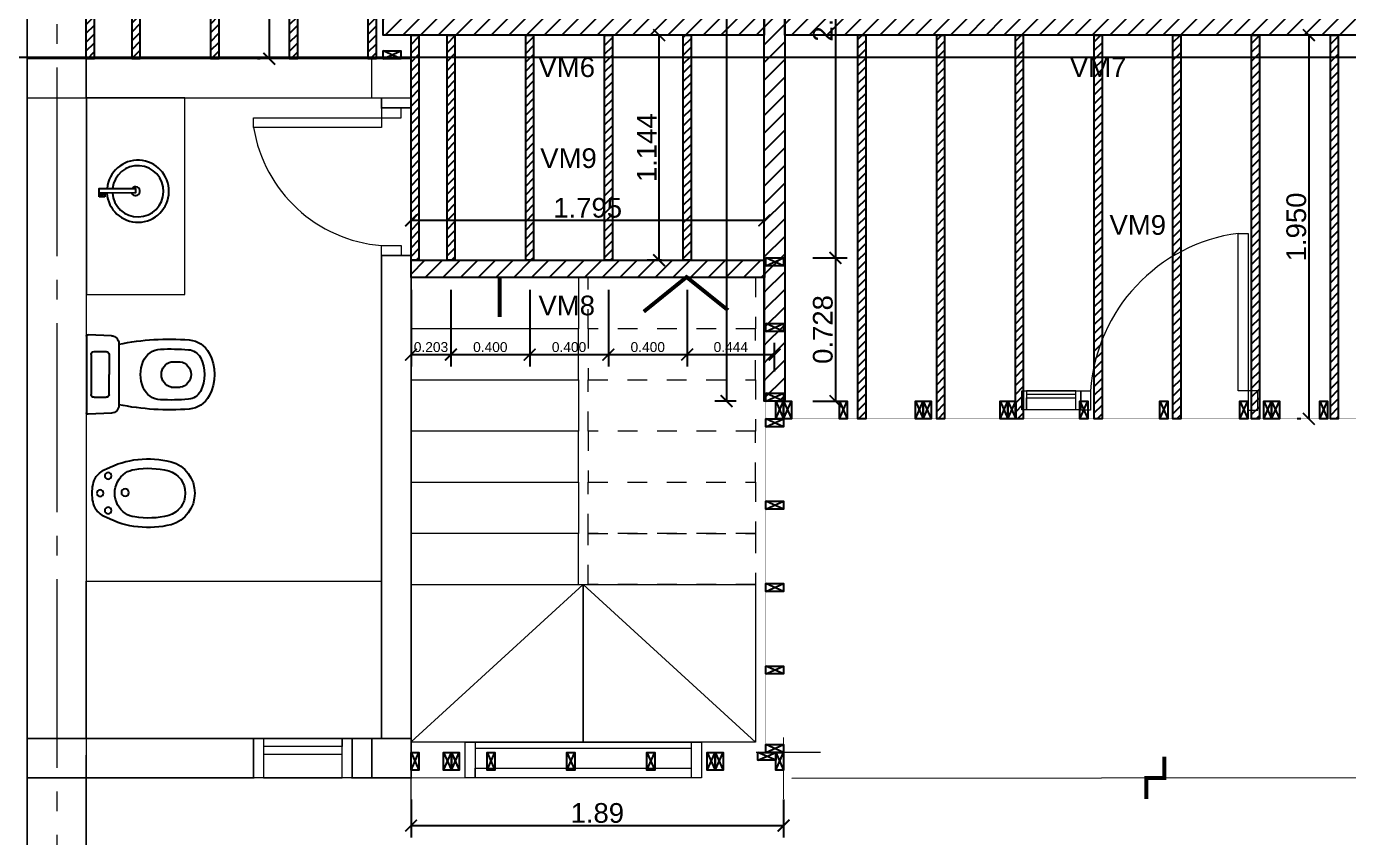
# Model space of a CAD drawing. Header units: millimetres. Extents: x 2924 to 3297, y 1496 to 1704.
# Drawn here: x 3219.17 to 3225.89, y 1558.34 to 1562.46 of the extents above; entities that cross this region are included whole.
import ezdxf

# ---------------------------------------------------------------- set-up
doc = ezdxf.new("R2010")
doc.units = ezdxf.units.MM
doc.header["$PDMODE"] = 35
for name, pattern in [('ACAD_ISO04W100', [30, 24, -3, 0, -3]), ('CONTINUA', [200, 100, 100]), ('DASHED', [0.75, 0.5, -0.25])]:
    doc.linetypes.add(name, pattern=pattern)
doc.layers.get('Defpoints').update_dxf_attribs({"color": 230})
for name, color, linetype in [('EJES', 8, 'Continuous'), ('P0- COLUMNAS HºAº', 7, 'Continuous'), ('P0-CARPINTERIAS', 7, 'Continuous'), ('P0-COTAS', 7, 'Continuous'), ('P0-MAMPOSTERIA LADRILLO', 7, 'Continuous'), ('P0-MUROS', 7, 'Continuous'), ('P0-PANEL', 7, 'Continuous'), ('P0-SANITARIOS', 7, 'Continuous'), ('P0-SOLADOS', 7, 'Continuous'), ('P1-MAMPOSTERIA LADRILLO', 7, 'Continuous'), ('PT-MUROS', 7, 'Continuous')]:
    doc.layers.add(name, color=color, linetype=linetype)
doc.styles.add('Arial10', font='arial.ttf', dxfattribs={"height": 0.1})
doc.styles.get("Standard").update_dxf_attribs({"font": 'arial.ttf'})
doc.dimstyles.new('COTA-1-50', dxfattribs={"dimtxt": 0.1, "dimasz": 0.06, "dimexe": 0.06, "dimexo": 0.15, "dimgap": 0.0125, "dimtad": 1, "dimzin": 0, "dimdsep": 46, "dimtxsty": 'Arial10', "dimblk1": 'ARCHTICK', "dimblk2": 'ARCHTICK', "dimsah": 1, "dimcen": 0.09, "dimclrd": 7, "dimclre": 7, "dimclrt": 7, "dimazin": 0, "dimtfac": 1, "dimtofl": 0, "dimtmove": 2, "dimatfit": 3, "dimldrblk": 'ARCHTICK', "dimfxl": 0, "dimtolj": 1, "dimtzin": 0, "dimarcsym": 0})
pattern_1 = [(45, (135.90434, -59.88329), (-0.0449012806, 0.0449012806), [])]

# ---------------------------------------------------------------- blocks, each defined once
blk = doc.blocks.new('A$C699B31DF')
at = {"color": 0}
for p, q in [((0.5232, 0.3989), (0.6416, 0.4042)), ((0.485, 0.3589), (0.485, 0.0453)), ((0.65, 0.3962), (0.65, 0.008)), ((0.5348, 0.303), (0.5348, 0.2021)), ((0.6115, 0.3181), (0.5499, 0.3181)), ((0.6266, 0.303), (0.6266, 0.1012)), ((0.2196, 0.267), (0.1744, 0.267)), ((0.5348, 0.1012), (0.5348, 0.2021)), ((0.2196, 0.1373), (0.1744, 0.1373)), ((0.6115, 0.0861), (0.5499, 0.0861)), ((0.5232, 0.0054), (0.6416, 0))]:
    blk.add_line(p, q, dxfattribs=at)
for centre, radius, start, end in [((0.642, 0.3962), 0.008, 0, 92.60256), ((0.1375, 0.2532), 0.125, 94.49281, 152.41425), ((0.2276, -0.8924), 1.2742, 78.34369, 94.49281), ((0.525, 0.3589), 0.04, 92.60256, 180), ((0.2354, 0.2021), 0.2354, 152.41425, 207.58575), ((0.2354, 0.2021), 0.1854, 152.41425, 207.58575), ((0.1375, 0.2532), 0.075, 94.49281, 152.41425), ((0.2276, -0.8924), 1.2242, 87.85751, 94.49281), ((0.2686, 0.2299), 0.1012, 22.76794, 87.29275), ((0.2016, 0.2021), 0.1736, 337.33865, 22.66135), ((0.5499, 0.303), 0.0151, 90, 180), ((0.6115, 0.303), 0.0151, 0, 90), ((0.1837, 0.2021), 0.0655, 98.13705, 261.86295), ((0.2023, 0.2021), 0.0671, 284.92538, 75.07462), ((0.2686, 0.1744), 0.1012, 272.70725, 337.23206), ((0.1375, 0.151), 0.125, 207.58575, 265.50719), ((0.1375, 0.151), 0.075, 207.58575, 265.50719), ((0.2276, 1.2966), 1.2242, 265.50719, 272.14249), ((0.5499, 0.1012), 0.0151, 180, 270), ((0.6115, 0.1012), 0.0151, 270, 0), ((0.2276, 1.2966), 1.2742, 265.50719, 281.65631), ((0.525, 0.0453), 0.04, 180, 267.39744), ((0.642, 0.008), 0.008, 267.39744, 0)]:
    blk.add_arc(centre, radius, start, end, dxfattribs=at)
blk = doc.blocks.new('A$C9e56f727')
at = {"color": 0}
for p, q in [((0.3012, 0.0687), (0.3123, 0.0847)), ((0.3241, 0.0529), (0.3012, 0.0687)), ((0.3123, 0.0847), (0.3352, 0.0689)), ((0.3352, 0.0689), (0.3241, 0.0529))]:
    blk.add_line(p, q, dxfattribs=at)
for points in [[(0.3241, 0.0529), (0.3109, 0.0338), (0.16, 0.1382), (0.1732, 0.1573)], [(0.3304, 0.0624), (0.328, 0.0589), (0.3138, 0.0687), (0.3162, 0.0722)]]:
    blk.add_lwpolyline(points, close=True, dxfattribs=at)
for centre, radius, start, end in [((0.1576, 0.1576), 0.1576, 328.42551, 319.97448), ((0.1577, 0.1577), 0.1301, 329.05756, 318.8141), ((0.1674, 0.1506), 0.0224, 348.28199, 285.18049)]:
    blk.add_arc(centre, radius, start, end, dxfattribs=at)
blk = doc.blocks.new('A$Cc807aeb1')
at = {"color": 0}
for centre, radius in [((0.1744, 0.48), 0.017), ((0.0864, 0.44), 0.017), ((0.2624, 0.44), 0.017), ((0.1712, 0.3537), 0.0189)]:
    blk.add_circle(centre, radius, dxfattribs=at)
for centre, radius, start, end in [((0.1685, 0.4001), 0.1272, 128.11928, 157.70228), ((0.1646, 0.3719), 0.1485, 86.20956, 120.18405), ((0.1842, 0.3719), 0.1485, 59.81595, 93.79044), ((0.1803, 0.4001), 0.1272, 22.29772, 51.88072), ((0.4712, 0.2356), 0.4712, 153.15772, 194.20091), ((0.1744, 0.2793), 0.1267, 90, 144.91203), ((0.1744, 0.2793), 0.1267, 35.08797, 90), ((-0.1224, 0.2356), 0.4712, 345.79909, 26.84228), ((0.1997, 0.2791), 0.1483, 150.45519, 170.0091), ((0.1491, 0.2791), 0.1483, 9.9909, 29.54481), ((0.4712, 0.2356), 0.4232, 170.59349, 194.20091), ((-0.1224, 0.2356), 0.4232, 345.79909, 9.40651), ((0.173, 0.1648), 0.1648, 195.76723, 270.49297), ((0.173, 0.1648), 0.1168, 196.43022, 270.49297), ((0.1758, 0.1648), 0.1648, 269.50703, 344.23277), ((0.1758, 0.1648), 0.1168, 269.50703, 343.56978)]:
    blk.add_arc(centre, radius, start, end, dxfattribs=at)
blk = doc.blocks.new('_ARCHTICK')
at = {"color": 0, "linetype": 'ByBlock', "const_width": 0.15}
blk.add_lwpolyline([(-0.5, -0.5), (0.5, 0.5)], dxfattribs=at)
blk = doc.blocks.new('*D279')
at = {"layer": 'Defpoints', "color": 0, "transparency": 16777216}
for p in [(3221.1265, 1558.6778), (3223.0188, 1558.6778), (3223.0188, 1558.3959)]:
    blk.add_point(p, dxfattribs=at)
at = {"layer": 'P0-COTAS', "color": 7, "lineweight": -2, "transparency": 16777216}
for p, q in [((3221.1265, 1558.5278), (3221.1265, 1558.3359)), ((3223.0188, 1558.5278), (3223.0188, 1558.3359)), ((3221.1265, 1558.3959), (3223.0188, 1558.3959))]:
    blk.add_line(p, q, dxfattribs=at)
at = {"layer": 'P0-COTAS', "color": 7, "lineweight": -2, "transparency": 16777216, "xscale": 0.06, "yscale": 0.06, "zscale": 0.06, "rotation": 180}
blk.add_blockref('_ARCHTICK', (3221.1265, 1558.3959), dxfattribs=at)
at = {"layer": 'P0-COTAS', "color": 7, "lineweight": -2, "transparency": 16777216, "xscale": 0.06, "yscale": 0.06, "zscale": 0.06}
blk.add_blockref('_ARCHTICK', (3223.0188, 1558.3959), dxfattribs=at)
at = {"layer": 'P0-COTAS', "color": 7, "lineweight": 0, "transparency": 16777216, "insert": (3222.0726, 1558.4595), "char_height": 0.1, "attachment_point": 5, "style": 'Arial10'}
blk.add_mtext('\\A1;1.89', dxfattribs=at)
blk = doc.blocks.new('A$C7a4a4ba2')
at = {"color": 0, "const_width": 0.0003}
blk.add_lwpolyline([(-0.004, 0.09), (2.436, 0.09), (2.436, 0), (-0.004, 0)], close=True, dxfattribs=at)
at = {"color": 0}
for points in [[(-0.004, 0.09), (0.036, 0.09), (0.036, 0), (-0.004, 0), (-0.004, 0.09), (0.036, 0), (-0.004, 0), (0.036, 0.09)], [(0.386, 0.09), (0.426, 0.09), (0.426, 0), (0.386, 0), (0.386, 0.09), (0.426, 0), (0.386, 0), (0.426, 0.09)], [(0.426, 0.09), (0.466, 0.09), (0.466, 0), (0.426, 0), (0.426, 0.09), (0.466, 0), (0.426, 0), (0.466, 0.09)], [(1.7253, 0.09), (1.7653, 0.09), (1.7653, 0), (1.7253, 0), (1.7253, 0.09), (1.7653, 0), (1.7253, 0), (1.7653, 0.09)], [(1.7653, 0.09), (1.8053, 0.09), (1.8053, 0), (1.7653, 0), (1.7653, 0.09), (1.8053, 0), (1.7653, 0), (1.8053, 0.09)], [(2.01, 0.09), (2.05, 0.09), (2.05, 0), (2.01, 0), (2.01, 0.09), (2.05, 0), (2.01, 0), (2.05, 0.09)], [(2.306, 0.05), (2.306, 0.09), (2.396, 0.09), (2.396, 0.05), (2.306, 0.05), (2.396, 0.09), (2.396, 0.05), (2.306, 0.09)], [(2.396, 0.09), (2.436, 0.09), (2.436, 0), (2.396, 0), (2.396, 0.09), (2.436, 0), (2.396, 0), (2.436, 0.09)]]:
    blk.add_lwpolyline(points, dxfattribs=at)
at = {"color": 8}
for points in [[(0.792, 0.09), (0.832, 0.09), (0.832, 0), (0.792, 0), (0.792, 0.09), (0.832, 0), (0.792, 0), (0.832, 0.09)], [(1.198, 0.09), (1.238, 0.09), (1.238, 0), (1.198, 0), (1.198, 0.09), (1.238, 0), (1.198, 0), (1.238, 0.09)], [(1.604, 0.09), (1.644, 0.09), (1.644, 0), (1.604, 0), (1.604, 0.09), (1.644, 0), (1.604, 0), (1.644, 0.09)]]:
    blk.add_lwpolyline(points, dxfattribs=at)
blk = doc.blocks.new('A$C5d8a38c0')
at = {"color": 0, "const_width": 0.0003}
blk.add_lwpolyline([(0, 0.0904), (0.71, 0.0904), (0.71, 0.0004), (0, 0.0004)], close=True, dxfattribs=at)
at = {"color": 0}
for points in [[(0, 0.0904), (0.04, 0.0904), (0.04, 0.0004), (0, 0.0004), (0, 0.0904), (0.04, 0.0004), (0, 0.0004), (0.04, 0.0904)], [(0.284, 0.0904), (0.324, 0.0904), (0.324, 0.0004), (0.284, 0.0004), (0.284, 0.0904), (0.324, 0.0004), (0.284, 0.0004), (0.324, 0.0904)], [(0.67, 0.0904), (0.71, 0.0904), (0.71, 0.0004), (0.67, 0.0004), (0.67, 0.0904), (0.71, 0.0004), (0.67, 0.0004), (0.71, 0.0904)]]:
    blk.add_lwpolyline(points, dxfattribs=at)
blk = doc.blocks.new('A$C00c50a6b')
at = {"color": 0, "const_width": 0.0003}
blk.add_lwpolyline([(0.09, 0), (0, 0), (0, 2.5125), (0.09, 2.5125)], close=True, dxfattribs=at)
at = {"color": 0}
for points in [[(0, 2.4725), (0, 2.5125), (0.09, 2.5125), (0.09, 2.4725), (0, 2.4725), (0.09, 2.5125), (0.09, 2.4725), (0, 2.5125)], [(0, 2.13875), (0, 2.17875), (0.09, 2.17875), (0.09, 2.13875), (0, 2.13875), (0.09, 2.17875), (0.09, 2.13875), (0, 2.17875)], [(0, 1.785), (0, 1.825), (0.09, 1.825), (0.09, 1.785), (0, 1.785), (0.09, 1.825), (0.09, 1.785), (0, 1.825)], [(0.05, 1.785), (0.09, 1.785), (0.09, 1.695), (0.05, 1.695), (0.05, 1.785), (0.09, 1.695), (0.05, 1.695), (0.09, 1.785)], [(0, 1.655), (0, 1.695), (0.09, 1.695), (0.09, 1.655), (0, 1.655), (0.09, 1.695), (0.09, 1.655), (0, 1.695)], [(0, 1.23625), (0, 1.27625), (0.09, 1.27625), (0.09, 1.23625), (0, 1.23625), (0.09, 1.27625), (0.09, 1.23625), (0, 1.27625)], [(0, 0.8175), (0, 0.8575), (0.09, 0.8575), (0.09, 0.8175), (0, 0.8175), (0.09, 0.8575), (0.09, 0.8175), (0, 0.8575)], [(0, 0.39875), (0, 0.43875), (0.09, 0.43875), (0.09, 0.39875), (0, 0.39875), (0.09, 0.43875), (0.09, 0.39875), (0, 0.43875)], [(0, 0), (0, 0.04), (0.09, 0.04), (0.09, 0), (0, 0), (0.09, 0.04), (0.09, 0), (0, 0.04)]]:
    blk.add_lwpolyline(points, dxfattribs=at)
blk = doc.blocks.new('A$C87677e07')
at = {"color": 0, "const_width": 0.0005}
blk.add_lwpolyline([(0, 0.09), (1.8925, 0.09), (1.8925, 0), (0, 0)], close=True, dxfattribs=at)
at = {"color": 0}
for points in [[(0, 0.09), (0.04, 0.09), (0.04, 0), (0, 0), (0, 0.09), (0.04, 0), (0, 0), (0.04, 0.09)], [(0.165, 0.09), (0.205, 0.09), (0.205, 0), (0.165, 0), (0.165, 0.09), (0.205, 0), (0.165, 0), (0.205, 0.09)], [(0.205, 0.09), (0.245, 0.09), (0.245, 0), (0.205, 0), (0.205, 0.09), (0.245, 0), (0.205, 0), (0.245, 0.09)], [(1.505, 0.09), (1.545, 0.09), (1.545, 0), (1.505, 0), (1.505, 0.09), (1.545, 0), (1.505, 0), (1.545, 0.09)], [(1.545, 0.09), (1.585, 0.09), (1.585, 0), (1.545, 0), (1.545, 0.09), (1.585, 0), (1.545, 0), (1.585, 0.09)], [(1.7625, 0.05), (1.7625, 0.09), (1.8525, 0.09), (1.8525, 0.05), (1.7625, 0.05), (1.8525, 0.09), (1.8525, 0.05), (1.7625, 0.09)], [(1.8525, 0.09), (1.8925, 0.09), (1.8925, 0), (1.8525, 0), (1.8525, 0.09), (1.8925, 0), (1.8525, 0), (1.8925, 0.09)]]:
    blk.add_lwpolyline(points, dxfattribs=at)
at = {"color": 8}
for points in [[(0.386, 0.09), (0.426, 0.09), (0.426, 0), (0.386, 0), (0.386, 0.09), (0.426, 0), (0.386, 0), (0.426, 0.09)], [(0.792, 0.09), (0.832, 0.09), (0.832, 0), (0.792, 0), (0.792, 0.09), (0.832, 0), (0.792, 0), (0.832, 0.09)], [(1.198, 0.09), (1.238, 0.09), (1.238, 0), (1.198, 0), (1.198, 0.09), (1.238, 0), (1.198, 0), (1.238, 0.09)]]:
    blk.add_lwpolyline(points, dxfattribs=at)
blk = doc.blocks.new('A$C97909408')
at = {"color": 0, "const_width": 0.0003}
blk.add_lwpolyline([(0.09, 2.2805), (0, 2.2805), (0, -0.002), (0.09, -0.002)], close=True, dxfattribs=at)
at = {"color": 0}
for points in [[(0, 2.2405), (0, 2.2805), (0.09, 2.2805), (0.09, 2.2405), (0, 2.2405), (0.09, 2.2805), (0.09, 2.2405), (0, 2.2805)], [(0, 2.2405), (0.04, 2.2405), (0.04, 2.1505), (0, 2.1505), (0, 2.2405), (0.04, 2.1505), (0, 2.1505), (0.04, 2.2405)], [(0, 1.8539), (0, 1.8939), (0.09, 1.8939), (0.09, 1.8539), (0, 1.8539), (0.09, 1.8939), (0.09, 1.8539), (0, 1.8939)], [(0, 1.4473), (0, 1.4873), (0.09, 1.4873), (0.09, 1.4473), (0, 1.4473), (0.09, 1.4873), (0.09, 1.4473), (0, 1.4873)], [(0, 1.0407), (0, 1.0807), (0.09, 1.0807), (0.09, 1.0407), (0, 1.0407), (0.09, 1.0807), (0.09, 1.0407), (0, 1.0807)], [(0, 0.6341), (0, 0.6741), (0.09, 0.6741), (0.09, 0.6341), (0, 0.6341), (0.09, 0.6741), (0.09, 0.6341), (0, 0.6741)], [(0, 0.2275), (0, 0.2675), (0.09, 0.2675), (0.09, 0.2275), (0, 0.2275), (0.09, 0.2675), (0.09, 0.2275), (0, 0.2675)], [(0, -0.002), (0, 0.038), (0.09, 0.038), (0.09, -0.002), (0, -0.002), (0.09, 0.038), (0.09, -0.002), (0, 0.038)]]:
    blk.add_lwpolyline(points, dxfattribs=at)
blk = doc.blocks.new('*D289')
at = {"layer": 'Defpoints', "color": 0, "transparency": 16777216}
for p in [(3225.797, 1562.4126), (3225.6876, 1560.4628), (3225.797, 1560.4628)]:
    blk.add_point(p, dxfattribs=at)
at = {"layer": 'PT-MUROS', "color": 7, "lineweight": -2, "transparency": 16777216}
for p, q in [((3225.647, 1562.4126), (3225.6276, 1562.4126)), ((3225.6876, 1562.4126), (3225.6876, 1560.4628)), ((3225.647, 1560.4628), (3225.6276, 1560.4628))]:
    blk.add_line(p, q, dxfattribs=at)
at = {"layer": 'PT-MUROS', "color": 7, "lineweight": -2, "transparency": 16777216, "xscale": 0.06, "yscale": 0.06, "zscale": 0.06}
for p, rotation in [((3225.6876, 1562.4126), 90), ((3225.6876, 1560.4628), 270)]:
    blk.add_blockref('_ARCHTICK', p, dxfattribs=dict(at, rotation=rotation))
at = {"layer": 'PT-MUROS', "color": 7, "transparency": 16777216, "insert": (3225.6241, 1561.4377), "char_height": 0.1, "attachment_point": 5, "rotation": 90, "style": 'Arial10'}
blk.add_mtext('\\A1;1.950', dxfattribs=at)
blk = doc.blocks.new('*D281')
at = {"layer": 'Defpoints', "color": 0, "transparency": 16777216}
for p in [(3221.1263, 1561.4708), (3221.1263, 1561.2683), (3222.9208, 1561.2683)]:
    blk.add_point(p, dxfattribs=at)
at = {"layer": 'PT-MUROS', "color": 7, "lineweight": -2, "transparency": 16777216}
for p, q in [((3221.1263, 1561.4183), (3221.1263, 1561.5308)), ((3222.9208, 1561.4183), (3222.9208, 1561.5308)), ((3222.9208, 1561.4708), (3221.1263, 1561.4708))]:
    blk.add_line(p, q, dxfattribs=at)
at = {"layer": 'PT-MUROS', "color": 7, "lineweight": -2, "transparency": 16777216, "xscale": 0.06, "yscale": 0.06, "zscale": 0.06, "rotation": 180}
blk.add_blockref('_ARCHTICK', (3221.1263, 1561.4708), dxfattribs=at)
at = {"layer": 'PT-MUROS', "color": 7, "lineweight": -2, "transparency": 16777216, "xscale": 0.06, "yscale": 0.06, "zscale": 0.06}
blk.add_blockref('_ARCHTICK', (3222.9208, 1561.4708), dxfattribs=at)
at = {"layer": 'PT-MUROS', "color": 7, "transparency": 16777216, "insert": (3222.0236, 1561.5344), "char_height": 0.1, "attachment_point": 5, "style": 'Arial10'}
blk.add_mtext('\\A1;1.795', dxfattribs=at)
blk = doc.blocks.new('*D282')
at = {"layer": 'Defpoints', "color": 0, "transparency": 16777216}
for p in [(3222.3867, 1562.4126), (3222.549, 1562.4126), (3222.549, 1561.2683)]:
    blk.add_point(p, dxfattribs=at)
at = {"layer": 'PT-MUROS', "color": 7, "lineweight": -2, "transparency": 16777216}
for p, q in [((3222.399, 1562.4126), (3222.3267, 1562.4126)), ((3222.3867, 1561.2683), (3222.3867, 1562.4126)), ((3222.399, 1561.2683), (3222.3267, 1561.2683))]:
    blk.add_line(p, q, dxfattribs=at)
at = {"layer": 'PT-MUROS', "color": 7, "lineweight": -2, "transparency": 16777216, "xscale": 0.06, "yscale": 0.06, "zscale": 0.06}
for p, rotation in [((3222.3867, 1562.4126), 90), ((3222.3867, 1561.2683), 270)]:
    blk.add_blockref('_ARCHTICK', p, dxfattribs=dict(at, rotation=rotation))
at = {"layer": 'PT-MUROS', "color": 7, "transparency": 16777216, "insert": (3222.324, 1561.8405), "char_height": 0.1, "attachment_point": 5, "rotation": 90, "style": 'Arial10'}
blk.add_mtext('\\A1;1.144', dxfattribs=at)
blk = doc.blocks.new('*D283')
at = {"layer": 'Defpoints', "color": 0, "transparency": 16777216}
for p in [(3220.5088, 1564.4863), (3220.4058, 1562.2928), (3220.5089, 1562.2928)]:
    blk.add_point(p, dxfattribs=at)
at = {"layer": 'PT-MUROS', "color": 7, "lineweight": -2, "transparency": 16777216}
for p, q in [((3220.3588, 1564.4863), (3220.3458, 1564.4863)), ((3220.4058, 1564.4863), (3220.4058, 1562.2928)), ((3220.3589, 1562.2928), (3220.3458, 1562.2928))]:
    blk.add_line(p, q, dxfattribs=at)
at = {"layer": 'PT-MUROS', "color": 7, "lineweight": -2, "transparency": 16777216, "xscale": 0.06, "yscale": 0.06, "zscale": 0.06}
for p, rotation in [((3220.4058, 1564.4863), 90), ((3220.4058, 1562.2928), 270)]:
    blk.add_blockref('_ARCHTICK', p, dxfattribs=dict(at, rotation=rotation))
at = {"layer": 'PT-MUROS', "color": 7, "transparency": 16777216, "insert": (3220.3422, 1563.3896), "char_height": 0.1, "attachment_point": 5, "rotation": 90, "style": 'Arial10'}
blk.add_mtext('\\A1;2.193', dxfattribs=at)
blk = doc.blocks.new('*D311')
at = {"layer": 'Defpoints', "color": 0, "transparency": 16777216}
for p in [(3222.9288, 1568.4378), (3222.7296, 1560.5528), (3222.9288, 1560.5528)]:
    blk.add_point(p, dxfattribs=at)
at = {"layer": 'PT-MUROS', "color": 7, "lineweight": -2, "transparency": 16777216}
for p, q in [((3222.7788, 1568.4378), (3222.6696, 1568.4378)), ((3222.7296, 1568.4378), (3222.7296, 1560.5528)), ((3222.7788, 1560.5528), (3222.6696, 1560.5528))]:
    blk.add_line(p, q, dxfattribs=at)
at = {"layer": 'PT-MUROS', "color": 7, "lineweight": -2, "transparency": 16777216, "xscale": 0.06, "yscale": 0.06, "zscale": 0.06}
for p, rotation in [((3222.7296, 1568.4378), 90), ((3222.7296, 1560.5528), 270)]:
    blk.add_blockref('_ARCHTICK', p, dxfattribs=dict(at, rotation=rotation))
at = {"layer": 'PT-MUROS', "color": 7, "transparency": 16777216, "insert": (3222.666, 1564.4953), "char_height": 0.1, "attachment_point": 5, "rotation": 90, "style": 'Arial10'}
blk.add_mtext('\\A1;7.885', dxfattribs=at)
blk = doc.blocks.new('*D285')
at = {"layer": 'Defpoints', "color": 0, "transparency": 16777216}
for p in [(3223.0168, 1563.8283), (3223.0168, 1561.2803), (3223.2824, 1561.2803)]:
    blk.add_point(p, dxfattribs=at)
at = {"layer": 'PT-MUROS', "color": 7, "lineweight": -2, "transparency": 16777216}
for p, q in [((3223.1668, 1563.8283), (3223.3424, 1563.8283)), ((3223.2824, 1563.8283), (3223.2824, 1561.2803)), ((3223.1668, 1561.2803), (3223.3424, 1561.2803))]:
    blk.add_line(p, q, dxfattribs=at)
at = {"layer": 'PT-MUROS', "color": 7, "lineweight": -2, "transparency": 16777216, "xscale": 0.06, "yscale": 0.06, "zscale": 0.06}
for p, rotation in [((3223.2824, 1563.8283), 90), ((3223.2824, 1561.2803), 270)]:
    blk.add_blockref('_ARCHTICK', p, dxfattribs=dict(at, rotation=rotation))
at = {"layer": 'PT-MUROS', "color": 7, "transparency": 16777216, "insert": (3223.2188, 1562.5543), "char_height": 0.1, "attachment_point": 5, "rotation": 90, "style": 'Arial10'}
blk.add_mtext('\\A1;2.548', dxfattribs=at)
blk = doc.blocks.new('*D287')
at = {"layer": 'Defpoints', "color": 0, "transparency": 16777216}
for p in [(3223.0168, 1561.2803), (3223.0168, 1560.5528), (3223.2824, 1560.5528)]:
    blk.add_point(p, dxfattribs=at)
at = {"layer": 'PT-MUROS', "color": 7, "lineweight": -2, "transparency": 16777216}
for p, q in [((3223.1668, 1561.2803), (3223.3424, 1561.2803)), ((3223.2824, 1561.2803), (3223.2824, 1560.5528)), ((3223.1668, 1560.5528), (3223.3424, 1560.5528))]:
    blk.add_line(p, q, dxfattribs=at)
at = {"layer": 'PT-MUROS', "color": 7, "lineweight": -2, "transparency": 16777216, "xscale": 0.06, "yscale": 0.06, "zscale": 0.06}
for p, rotation in [((3223.2824, 1561.2803), 90), ((3223.2824, 1560.5528), 270)]:
    blk.add_blockref('_ARCHTICK', p, dxfattribs=dict(at, rotation=rotation))
at = {"layer": 'PT-MUROS', "color": 7, "transparency": 16777216, "insert": (3223.2188, 1560.9166), "char_height": 0.1, "attachment_point": 5, "rotation": 90, "style": 'Arial10'}
blk.add_mtext('\\A1;0.728', dxfattribs=at)
blk = doc.blocks.new('*D276')
at = {"layer": 'Defpoints', "color": 0, "transparency": 16777216}
for p in [(3221.1263, 1561.2683), (3221.329, 1561.2683), (3221.329, 1560.7891)]:
    blk.add_point(p, dxfattribs=at)
at = {"layer": 'PT-MUROS', "color": 7, "lineweight": -2, "transparency": 16777216}
for p, q in [((3221.1263, 1561.1183), (3221.1263, 1560.7291)), ((3221.329, 1561.1183), (3221.329, 1560.7291)), ((3221.1263, 1560.7891), (3221.329, 1560.7891))]:
    blk.add_line(p, q, dxfattribs=at)
at = {"layer": 'PT-MUROS', "color": 7, "lineweight": -2, "transparency": 16777216, "xscale": 0.06, "yscale": 0.06, "zscale": 0.06, "rotation": 180}
blk.add_blockref('_ARCHTICK', (3221.1263, 1560.7891), dxfattribs=at)
at = {"layer": 'PT-MUROS', "color": 7, "lineweight": -2, "transparency": 16777216, "xscale": 0.06, "yscale": 0.06, "zscale": 0.06}
blk.add_blockref('_ARCHTICK', (3221.329, 1560.7891), dxfattribs=at)
at = {"layer": 'PT-MUROS', "color": 7, "transparency": 16777216, "insert": (3221.2276, 1560.8271), "char_height": 0.05, "attachment_point": 5}
blk.add_mtext('\\A1;0.203', dxfattribs=at)
blk = doc.blocks.new('*D277')
at = {"layer": 'Defpoints', "color": 0, "transparency": 16777216}
for p in [(3221.329, 1561.2683), (3221.729, 1561.2683), (3221.729, 1560.7891)]:
    blk.add_point(p, dxfattribs=at)
at = {"layer": 'PT-MUROS', "color": 7, "lineweight": -2, "transparency": 16777216}
for p, q in [((3221.329, 1561.1183), (3221.329, 1560.7291)), ((3221.729, 1561.1183), (3221.729, 1560.7291)), ((3221.329, 1560.7891), (3221.729, 1560.7891))]:
    blk.add_line(p, q, dxfattribs=at)
at = {"layer": 'PT-MUROS', "color": 7, "lineweight": -2, "transparency": 16777216, "xscale": 0.06, "yscale": 0.06, "zscale": 0.06, "rotation": 180}
blk.add_blockref('_ARCHTICK', (3221.329, 1560.7891), dxfattribs=at)
at = {"layer": 'PT-MUROS', "color": 7, "lineweight": -2, "transparency": 16777216, "xscale": 0.06, "yscale": 0.06, "zscale": 0.06}
blk.add_blockref('_ARCHTICK', (3221.729, 1560.7891), dxfattribs=at)
at = {"layer": 'PT-MUROS', "color": 7, "transparency": 16777216, "insert": (3221.529, 1560.8271), "char_height": 0.05, "attachment_point": 5}
blk.add_mtext('\\A1;0.400', dxfattribs=at)
blk = doc.blocks.new('*D278')
at = {"layer": 'Defpoints', "color": 0, "transparency": 16777216}
for p in [(3221.729, 1561.2683), (3222.129, 1561.2683), (3222.129, 1560.7891)]:
    blk.add_point(p, dxfattribs=at)
at = {"layer": 'PT-MUROS', "color": 7, "lineweight": -2, "transparency": 16777216}
for p, q in [((3221.729, 1561.1183), (3221.729, 1560.7291)), ((3222.129, 1561.1183), (3222.129, 1560.7291)), ((3221.729, 1560.7891), (3222.129, 1560.7891))]:
    blk.add_line(p, q, dxfattribs=at)
at = {"layer": 'PT-MUROS', "color": 7, "lineweight": -2, "transparency": 16777216, "xscale": 0.06, "yscale": 0.06, "zscale": 0.06, "rotation": 180}
blk.add_blockref('_ARCHTICK', (3221.729, 1560.7891), dxfattribs=at)
at = {"layer": 'PT-MUROS', "color": 7, "lineweight": -2, "transparency": 16777216, "xscale": 0.06, "yscale": 0.06, "zscale": 0.06}
blk.add_blockref('_ARCHTICK', (3222.129, 1560.7891), dxfattribs=at)
at = {"layer": 'PT-MUROS', "color": 7, "transparency": 16777216, "insert": (3221.929, 1560.8271), "char_height": 0.05, "attachment_point": 5}
blk.add_mtext('\\A1;0.400', dxfattribs=at)
blk = doc.blocks.new('*D303')
at = {"layer": 'Defpoints', "color": 0, "transparency": 16777216}
for p in [(3222.129, 1561.2683), (3222.529, 1561.2683), (3222.529, 1560.7891)]:
    blk.add_point(p, dxfattribs=at)
at = {"layer": 'PT-MUROS', "color": 7, "lineweight": -2, "transparency": 16777216}
for p, q in [((3222.129, 1561.1183), (3222.129, 1560.7291)), ((3222.529, 1561.1183), (3222.529, 1560.7291)), ((3222.129, 1560.7891), (3222.529, 1560.7891))]:
    blk.add_line(p, q, dxfattribs=at)
at = {"layer": 'PT-MUROS', "color": 7, "lineweight": -2, "transparency": 16777216, "xscale": 0.06, "yscale": 0.06, "zscale": 0.06, "rotation": 180}
blk.add_blockref('_ARCHTICK', (3222.129, 1560.7891), dxfattribs=at)
at = {"layer": 'PT-MUROS', "color": 7, "lineweight": -2, "transparency": 16777216, "xscale": 0.06, "yscale": 0.06, "zscale": 0.06}
blk.add_blockref('_ARCHTICK', (3222.529, 1560.7891), dxfattribs=at)
at = {"layer": 'PT-MUROS', "color": 7, "transparency": 16777216, "insert": (3222.329, 1560.8271), "char_height": 0.05, "attachment_point": 5}
blk.add_mtext('\\A1;0.400', dxfattribs=at)
blk = doc.blocks.new('*D304')
at = {"layer": 'Defpoints', "color": 0, "transparency": 16777216}
for p in [(3222.529, 1561.2683), (3222.9728, 1560.7891), (3222.9728, 1560.5528)]:
    blk.add_point(p, dxfattribs=at)
at = {"layer": 'PT-MUROS', "color": 7, "lineweight": -2, "transparency": 16777216}
for p, q in [((3222.529, 1561.1183), (3222.529, 1560.7291)), ((3222.529, 1560.7891), (3222.9728, 1560.7891)), ((3222.9728, 1560.7028), (3222.9728, 1560.8491))]:
    blk.add_line(p, q, dxfattribs=at)
at = {"layer": 'PT-MUROS', "color": 7, "lineweight": -2, "transparency": 16777216, "xscale": 0.06, "yscale": 0.06, "zscale": 0.06, "rotation": 180}
blk.add_blockref('_ARCHTICK', (3222.529, 1560.7891), dxfattribs=at)
at = {"layer": 'PT-MUROS', "color": 7, "lineweight": -2, "transparency": 16777216, "xscale": 0.06, "yscale": 0.06, "zscale": 0.06}
blk.add_blockref('_ARCHTICK', (3222.9728, 1560.7891), dxfattribs=at)
at = {"layer": 'PT-MUROS', "color": 7, "transparency": 16777216, "insert": (3222.7509, 1560.8271), "char_height": 0.05, "attachment_point": 5}
blk.add_mtext('\\A1;0.444', dxfattribs=at)

msp = doc.modelspace()

# ---------------------------------------------------------------- hatches: boundary and pattern name
at = {"layer": 'PT-MUROS'}
h = msp.add_hatch(dxfattribs=at)
h.set_pattern_fill('ANSI31', color=4, scale=0.01)
h.set_pattern_definition([(45, (135.904342, -59.88329), (-0.0224506403, 0.0224506403), [])])
h.paths.add_polyline_path([(3225.7968, 1568.4378), (3225.8368, 1568.4378), (3225.8368, 1566.4881), (3225.7968, 1566.4881)])
h.paths.add_polyline_path([(3225.3968, 1568.4378), (3225.4368, 1568.4378), (3225.4368, 1566.4881), (3225.3968, 1566.4881)])
h.paths.add_polyline_path([(3224.9968, 1568.4378), (3225.0368, 1568.4378), (3225.0368, 1566.4881), (3224.9968, 1566.4881)])
h.paths.add_polyline_path([(3224.5968, 1568.4378), (3224.6368, 1568.4378), (3224.6368, 1566.4881), (3224.5968, 1566.4881)])
h.paths.add_polyline_path([(3224.1968, 1568.4378), (3224.2368, 1568.4378), (3224.2368, 1566.4881), (3224.1968, 1566.4881)])
h.paths.add_polyline_path([(3223.7968, 1568.4378), (3223.8368, 1568.4378), (3223.8368, 1566.4881), (3223.7968, 1566.4881)])
h.paths.add_polyline_path([(3223.3968, 1568.4378), (3223.4368, 1568.4378), (3223.4368, 1566.4881), (3223.3968, 1566.4881)])
h.paths.add_polyline_path([(3221.3088, 1568.4378), (3221.3488, 1568.4378), (3221.3488, 1566.4881), (3221.3088, 1566.4881)])
h.paths.add_polyline_path([(3221.7088, 1568.4378), (3221.7488, 1568.4378), (3221.7488, 1566.4881), (3221.7088, 1566.4881)])
h.paths.add_polyline_path([(3222.1088, 1568.4378), (3222.1488, 1568.4378), (3222.1488, 1566.4881), (3222.1088, 1566.4881)])
h.paths.add_polyline_path([(3222.5088, 1568.4378), (3222.5488, 1568.4378), (3222.5488, 1566.4881), (3222.5088, 1566.4881)])
h.paths.add_polyline_path([(3219.7088, 1568.4378), (3219.7488, 1568.4378), (3219.7488, 1566.4881), (3219.7088, 1566.4881)])
h.paths.add_polyline_path([(3220.1088, 1568.4378), (3220.1488, 1568.4378), (3220.1488, 1566.4881), (3220.1088, 1566.4881)])
h.paths.add_polyline_path([(3220.5088, 1568.4378), (3220.5488, 1568.4378), (3220.5488, 1566.4881), (3220.5088, 1566.4881)])
h.paths.add_polyline_path([(3220.9088, 1568.4378), (3220.9488, 1568.4378), (3220.9488, 1566.4881), (3220.9088, 1566.4881)])
h.paths.add_polyline_path([(3219.4765, 1568.4378), (3219.5165, 1568.4378), (3219.5165, 1566.4881), (3219.4765, 1566.4881)])
h.paths.add_polyline_path([(3220.1088, 1566.4001), (3220.1488, 1566.4001), (3220.1488, 1564.5743), (3220.1088, 1564.5743)])
h.paths.add_polyline_path([(3220.5088, 1566.4001), (3220.5488, 1566.4001), (3220.5488, 1564.5743), (3220.5088, 1564.5743)])
h.paths.add_polyline_path([(3220.9088, 1566.4001), (3220.9488, 1566.4001), (3220.9488, 1564.5743), (3220.9088, 1564.5743)])
h.paths.add_polyline_path([(3221.3088, 1566.4001), (3221.3488, 1566.4001), (3221.3488, 1564.5743), (3221.3088, 1564.5743)])
h.paths.add_polyline_path([(3221.7088, 1566.4001), (3221.7488, 1566.4001), (3221.7488, 1564.5743), (3221.7088, 1564.5743)])
h.paths.add_polyline_path([(3222.1088, 1566.4001), (3222.1488, 1566.4001), (3222.1488, 1564.5743), (3222.1088, 1564.5743)])
h.paths.add_polyline_path([(3222.5088, 1566.4001), (3222.5488, 1566.4001), (3222.5488, 1564.5743), (3222.5088, 1564.5743)])
h.paths.add_polyline_path([(3219.4765, 1566.4001), (3219.5165, 1566.4001), (3219.5165, 1564.5743), (3219.4765, 1564.5743)])
h.paths.add_polyline_path([(3219.7088, 1566.4001), (3219.7488, 1566.4001), (3219.7488, 1564.5743), (3219.7088, 1564.5743)])
h.paths.add_polyline_path([(3221.3088, 1564.4863), (3221.3488, 1564.4863), (3221.3489, 1562.5006), (3221.3089, 1562.5006)])
h.paths.add_polyline_path([(3221.7088, 1564.4863), (3221.7488, 1564.4863), (3221.7489, 1562.5006), (3221.7089, 1562.5006)])
h.paths.add_polyline_path([(3222.1088, 1564.4863), (3222.1488, 1564.4863), (3222.1489, 1562.5006), (3222.1089, 1562.5006)])
h.paths.add_polyline_path([(3222.5088, 1564.4863), (3222.5488, 1564.4863), (3222.5489, 1562.5006), (3222.5089, 1562.5006)])
h.paths.add_polyline_path([(3220.5088, 1564.4863), (3220.5488, 1564.4863), (3220.5489, 1562.2928), (3220.5089, 1562.2928)])
h.paths.add_polyline_path([(3220.9088, 1564.4863), (3220.9488, 1564.4863), (3220.9489, 1562.2928), (3220.9089, 1562.2928)])
h.paths.add_polyline_path([(3219.4765, 1564.4863), (3219.5165, 1564.4863), (3219.5165, 1562.2928), (3219.4765, 1562.2928)])
h.paths.add_polyline_path([(3219.7088, 1564.4863), (3219.7488, 1564.4863), (3219.7489, 1562.2928), (3219.7089, 1562.2928)])
h.paths.add_polyline_path([(3220.1088, 1564.4863), (3220.1488, 1564.4863), (3220.1489, 1562.2928), (3220.1089, 1562.2928)])
h.paths.add_polyline_path([(3222.509, 1562.4126), (3222.549, 1562.4126), (3222.549, 1561.2683), (3222.509, 1561.2683)])
h.paths.add_polyline_path([(3221.309, 1562.4126), (3221.349, 1562.4126), (3221.349, 1561.2683), (3221.309, 1561.2683)])
h.paths.add_polyline_path([(3221.709, 1562.4126), (3221.749, 1562.4126), (3221.749, 1561.2683), (3221.709, 1561.2683)])
h.paths.add_polyline_path([(3222.109, 1562.4126), (3222.149, 1562.4126), (3222.149, 1561.2683), (3222.109, 1561.2683)])
h.paths.add_polyline_path([(3221.1263, 1562.4126), (3221.1663, 1562.4126), (3221.1663, 1561.2683), (3221.1263, 1561.2683)])
h.paths.add_polyline_path([(3224.597, 1562.4126), (3224.637, 1562.4126), (3224.637, 1560.4628), (3224.597, 1560.4628)])
h.paths.add_polyline_path([(3224.197, 1562.4126), (3224.237, 1562.4126), (3224.237, 1560.4628), (3224.197, 1560.4628)])
h.paths.add_polyline_path([(3223.797, 1562.4126), (3223.837, 1562.4126), (3223.837, 1560.4628), (3223.797, 1560.4628)])
h.paths.add_polyline_path([(3223.397, 1562.4126), (3223.437, 1562.4126), (3223.437, 1560.4628), (3223.397, 1560.4628)])
h.paths.add_polyline_path([(3225.397, 1562.4126), (3225.437, 1562.4126), (3225.437, 1560.4628), (3225.397, 1560.4628)])
h.paths.add_polyline_path([(3224.997, 1562.4126), (3225.037, 1562.4126), (3225.037, 1560.4628), (3224.997, 1560.4628)])
h.paths.add_polyline_path([(3225.797, 1562.4126), (3225.837, 1562.4126), (3225.837, 1560.4628), (3225.797, 1560.4628)])
h.paths.add_polyline_path([(3225.7968, 1564.4863), (3225.8368, 1564.4863), (3225.8369, 1562.5006), (3225.7969, 1562.5006)])
h.paths.add_polyline_path([(3223.3968, 1564.4863), (3223.4368, 1564.4863), (3223.4369, 1562.5005), (3223.3969, 1562.5005)])
h.paths.add_polyline_path([(3223.7968, 1564.4863), (3223.8368, 1564.4863), (3223.8369, 1562.5006), (3223.7969, 1562.5006)])
h.paths.add_polyline_path([(3224.1968, 1564.4863), (3224.2368, 1564.4863), (3224.2369, 1562.5006), (3224.1969, 1562.5006)])
h.paths.add_polyline_path([(3224.5968, 1564.4863), (3224.6368, 1564.4863), (3224.6369, 1562.5006), (3224.5969, 1562.5006)])
h.paths.add_polyline_path([(3224.9968, 1564.4863), (3225.0368, 1564.4863), (3225.0369, 1562.5006), (3224.9969, 1562.5006)])
h.paths.add_polyline_path([(3225.3968, 1564.4863), (3225.4368, 1564.4863), (3225.4369, 1562.5006), (3225.3969, 1562.5006)])
h.paths.add_polyline_path([(3225.7968, 1566.4001), (3225.8368, 1566.4001), (3225.8368, 1564.5743), (3225.7968, 1564.5743)])
h.paths.add_polyline_path([(3223.3968, 1566.4001), (3223.4368, 1566.4001), (3223.4368, 1564.5743), (3223.3968, 1564.5743)])
h.paths.add_polyline_path([(3223.7968, 1566.4001), (3223.8368, 1566.4001), (3223.8368, 1564.5743), (3223.7968, 1564.5743)])
h.paths.add_polyline_path([(3224.1968, 1566.4001), (3224.2368, 1566.4001), (3224.2368, 1564.5743), (3224.1968, 1564.5743)])
h.paths.add_polyline_path([(3224.5968, 1566.4001), (3224.6368, 1566.4001), (3224.6368, 1564.5743), (3224.5968, 1564.5743)])
h.paths.add_polyline_path([(3224.9968, 1566.4001), (3225.0368, 1566.4001), (3225.0368, 1564.5743), (3224.9968, 1564.5743)])
h.paths.add_polyline_path([(3225.3968, 1566.4001), (3225.4368, 1566.4001), (3225.4368, 1564.5743), (3225.3968, 1564.5743)])
h = msp.add_hatch(dxfattribs=at)
h.set_pattern_fill('ANSI31', color=2, scale=0.02)
h.set_pattern_definition(pattern_1)
h.paths.add_polyline_path([(3222.9208, 1568.4378), (3223.0248, 1568.4378), (3223.0248, 1560.5528), (3222.9208, 1560.5528)])
h = msp.add_hatch(dxfattribs=at)
h.set_pattern_fill('ANSI31', color=3, scale=0.02)
h.set_pattern_definition(pattern_1)
h.paths.add_polyline_path([(3220.9838, 1562.5006), (3222.9208, 1562.5006), (3222.9208, 1562.4126), (3220.9838, 1562.4126)])
h = msp.add_hatch(dxfattribs=at)
h.set_pattern_fill('ANSI31', color=3, scale=0.02)
h.set_pattern_definition(pattern_1)
h.paths.add_polyline_path([(3223.0248, 1562.5006), (3226.1688, 1562.5006), (3226.1688, 1562.4126), (3223.0248, 1562.4126)])
h = msp.add_hatch(dxfattribs=at)
h.set_pattern_fill('ANSI31', color=3, scale=0.02)
h.set_pattern_definition(pattern_1)
h.paths.add_polyline_path([(3221.1263, 1561.2683), (3222.9208, 1561.2683), (3222.9208, 1561.1803), (3221.1263, 1561.1803)])

# ---------------------------------------------------------------- linework, layer by layer
at = {"layer": 'EJES', "color": 8, "linetype": 'ACAD_ISO04W100', "lineweight": 0, "ltscale": 0.04}
msp.add_lwpolyline([(3219.3265, 1584.3486), (3219.3265, 1551.9446)], dxfattribs=at)
at = {"layer": 'P0- COLUMNAS HºAº', "color": 8, "lineweight": 0, "const_width": 0.008}
for points in [[(3219.1763, 1562.2928), (3219.4763, 1562.2928), (3219.4763, 1562.0928), (3219.1763, 1562.0928)], [(3220.9263, 1562.2928), (3221.1263, 1562.2928), (3221.1263, 1562.0928), (3220.9263, 1562.0928)], [(3219.4765, 1558.8383), (3219.4765, 1558.6383), (3219.1765, 1558.6383), (3219.1765, 1558.8383)], [(3220.9265, 1558.8383), (3221.1265, 1558.8383), (3221.1265, 1558.6383), (3220.9265, 1558.6383)]]:
    msp.add_lwpolyline(points, close=True, dxfattribs=at)
at = {"layer": 'P0-CARPINTERIAS', "color": 8, "linetype": 'CONTINUA', "lineweight": 0}
for points in [[(3220.3263, 1561.943), (3220.3263, 1561.9928), (3221.0763, 1561.9928), (3221.0763, 1562.0428), (3220.9763, 1562.0428), (3220.9763, 1561.9428), (3220.3263, 1561.943, 0.345651), (3220.9763, 1561.3434), (3221.0763, 1561.3434), (3221.0763, 1561.2934), (3220.9763, 1561.2934), (3220.9763, 1561.3434)], [(3225.3289, 1561.4053), (3225.3788, 1561.4053), (3225.3788, 1560.5074), (3225.4288, 1560.5074), (3225.4288, 1560.6053), (3225.3288, 1560.6053), (3225.3289, 1561.4053, 0.356492), (3224.5788, 1560.6053), (3224.5788, 1560.5074), (3224.5288, 1560.5074), (3224.5288, 1560.6053), (3224.5788, 1560.6053)]]:
    msp.add_lwpolyline(points, format="xyb", dxfattribs=at)
for points in [[(3224.5288, 1560.5083), (3224.2288, 1560.5083), (3224.2288, 1560.6053), (3224.5288, 1560.6053), (3224.5288, 1560.5083), (3224.5038, 1560.5083), (3224.5038, 1560.6054), (3224.2538, 1560.6054), (3224.2538, 1560.5083), (3224.2538, 1560.5689), (3224.5038, 1560.5689), (3224.5038, 1560.5867), (3224.2538, 1560.5867)], [(3220.3265, 1558.8383), (3220.8265, 1558.8383), (3220.8265, 1558.6383), (3220.3265, 1558.6383), (3220.3265, 1558.8383), (3220.3765, 1558.8383), (3220.3765, 1558.6383), (3220.7765, 1558.6383), (3220.7765, 1558.8383), (3220.7765, 1558.7983), (3220.3765, 1558.7983), (3220.3765, 1558.7583), (3220.7765, 1558.7583)], [(3222.6015, 1558.6383), (3221.4015, 1558.6383), (3221.4013, 1558.8203), (3222.6013, 1558.8203), (3222.6015, 1558.6383), (3222.5515, 1558.6383), (3222.5515, 1558.8204), (3221.4513, 1558.8203), (3221.4515, 1558.6383), (3221.4515, 1558.6883), (3222.5515, 1558.6883), (3222.5515, 1558.7883), (3221.4515, 1558.7883)]]:
    msp.add_lwpolyline(points, dxfattribs=at)
at = {"layer": 'P0-MAMPOSTERIA LADRILLO', "color": 8, "lineweight": 0, "const_width": 0.008}
for points in [[(3219.1765, 1558.6383), (3219.1765, 1568.4773), (3219.4765, 1568.4773), (3219.4765, 1558.6383)], [(3221.1265, 1558.6383), (3220.8263, 1558.6383), (3220.8263, 1558.8383), (3220.9763, 1558.8383), (3220.9763, 1561.2928), (3221.1263, 1561.2928), (3221.1263, 1558.8383)], [(3219.4761, 1558.6383), (3219.1765, 1558.6383), (3219.1765, 1552.6383), (3219.4761, 1552.6383)]]:
    msp.add_lwpolyline(points, close=True, dxfattribs=at)
for points in [[(3219.4763, 1562.0928), (3220.9263, 1562.0928), (3220.9263, 1562.2928), (3219.4763, 1562.2928), (3219.4763, 1562.0928)], [(3221.1265, 1562.0928), (3221.1265, 1562.0428), (3220.9765, 1562.0428), (3220.9765, 1562.0928), (3221.1265, 1562.0928)], [(3219.4765, 1558.8383), (3220.3265, 1558.8383), (3220.3265, 1558.6383), (3219.4761, 1558.6383), (3219.4765, 1558.8383)]]:
    msp.add_lwpolyline(points, dxfattribs=at)
at = {"layer": 'P0-MUROS', "color": 8, "lineweight": 0}
msp.add_lwpolyline([(3221.5762, 1561.1831, 0.02, 0.02, 0), (3221.5762, 1560.9801, 0, 0, 0), (3221.5762, 1559.1673, 0, 0, 0), (3222.5289, 1559.1673, 0, 0, 0), (3222.5262, 1561.1831, 0.02, 0.02, 0), (3222.7367, 1561.0144, 0.02, 0.02, 0), (3222.5262, 1561.1831, 0.02, 0.02, 0), (3222.3087, 1561.0074, 0.02, 0.02, 0)], format="xyseb", dxfattribs=at)
at = {"layer": 'P0-MUROS', "color": 8, "linetype": 'Continuous', "lineweight": 0, "ltscale": 0.1}
for points in [[(3221.1263, 1560.9203), (3221.1263, 1561.1803), (3221.9763, 1561.1803), (3221.9763, 1560.9203)], [(3221.1263, 1560.9203), (3221.1263, 1560.6603), (3221.9763, 1560.6603), (3221.9763, 1560.9203)], [(3221.1263, 1560.4003), (3221.1263, 1560.6603), (3221.9763, 1560.6603), (3221.9763, 1560.4003)], [(3221.1263, 1560.4003), (3221.1263, 1560.1403), (3221.9763, 1560.1403), (3221.9763, 1560.4003)], [(3221.1263, 1559.8803), (3221.1263, 1560.1403), (3221.9763, 1560.1403), (3221.9763, 1559.8803)], [(3221.1263, 1559.8803), (3221.1263, 1559.6203), (3221.9763, 1559.6203), (3221.9763, 1559.8803)], [(3222.8763, 1559.6203), (3222.8763, 1558.8203), (3222.0013, 1558.8203), (3222.0013, 1559.6203)]]:
    msp.add_lwpolyline(points, close=True, dxfattribs=at)
at = {"layer": 'P0-MUROS', "color": 8, "linetype": 'DASHED', "lineweight": 0, "ltscale": 0.2}
for points in [[(3222.8763, 1561.1803), (3222.8763, 1560.9203), (3222.0263, 1560.9203), (3222.0263, 1561.1803)], [(3222.8763, 1560.6603), (3222.8763, 1560.9203), (3222.0263, 1560.9203), (3222.0263, 1560.6603)], [(3222.8763, 1560.6603), (3222.8763, 1560.4003), (3222.0263, 1560.4003), (3222.0263, 1560.6603)], [(3222.8763, 1560.1403), (3222.8763, 1560.4003), (3222.0263, 1560.4003), (3222.0263, 1560.1403)], [(3222.8763, 1560.1403), (3222.8763, 1559.8803), (3222.0263, 1559.8803), (3222.0263, 1560.1403)], [(3222.8763, 1559.8803), (3222.8763, 1559.6203), (3222.0263, 1559.6203), (3222.0263, 1559.8803)]]:
    msp.add_lwpolyline(points, close=True, dxfattribs=at)
at = {"layer": 'P0-MUROS', "color": 8, "lineweight": 0}
for points in [[(3219.4765, 1558.8383), (3219.4765, 1559.6383), (3220.9765, 1559.6383), (3220.9765, 1558.8383)], [(3221.1263, 1559.6203), (3222.0013, 1559.6203), (3222.0013, 1558.8203), (3221.1263, 1558.8203)]]:
    msp.add_lwpolyline(points, close=True, dxfattribs=at)
at = {"layer": 'P0-MUROS', "color": 8, "linetype": 'Continuous', "lineweight": 0, "ltscale": 0.1}
for points in [[(3222.0013, 1559.6203), (3221.1271, 1558.821)], [(3222.0013, 1559.6203), (3222.8763, 1558.8203)]]:
    msp.add_lwpolyline(points, dxfattribs=at)
at = {"layer": 'P0-MUROS', "color": 8, "lineweight": 0, "const_width": 0.005}
msp.add_lwpolyline([(3221.1263, 1558.6383), (3221.4013, 1558.6383), (3221.4013, 1558.8203), (3221.1263, 1558.8203)], dxfattribs=at)
at = {"layer": 'P0-PANEL', "color": 8, "lineweight": 0, "const_width": 0.001}
msp.add_lwpolyline([(3219.4763, 1564.5753), (3221.0738, 1564.5753), (3221.0738, 1562.2928), (3220.9838, 1562.2928), (3220.9838, 1564.4853), (3219.4763, 1564.4853)], close=True, dxfattribs=at)
at = {"layer": 'P0-SANITARIOS', "color": 8, "lineweight": 0}
msp.add_lwpolyline([(3219.9765, 1562.0943), (3219.4774, 1562.0943), (3219.4774, 1561.0943), (3219.9765, 1561.0943)], close=True, dxfattribs=at)
at = {"layer": 'P0-SOLADOS', "color": 8, "lineweight": 0}
msp.add_lwpolyline([(3226.2083, 1560.4233), (3226.2083, 1558.6383), (3223.0605, 1558.6344)], dxfattribs=at)
at = {"layer": 'P0-SOLADOS', "color": 8, "lineweight": 0, "const_width": 0.02}
msp.add_lwpolyline([(3224.8624, 1558.5318), (3224.8624, 1558.6374), (3224.9536, 1558.6374), (3224.9536, 1558.7468)], dxfattribs=at)
at = {"layer": 'P1-MAMPOSTERIA LADRILLO', "color": 8, "lineweight": 0, "const_width": 0.006}
for points in [[(3221.1263, 1558.5157), (3221.1263, 1558.8441)], [(3223.0188, 1558.531), (3223.0188, 1558.8441)], [(3222.8781, 1558.7678), (3223.207, 1558.7678)]]:
    msp.add_lwpolyline(points, dxfattribs=at)
at = {"layer": 'PT-MUROS', "color": 1}
msp.add_ray((3250.461, 1562.2988), (-1, 0), dxfattribs=at)
at = {"layer": 'PT-MUROS', "color": 2}
msp.add_lwpolyline([(3222.9208, 1568.4378), (3223.0248, 1568.4378), (3223.0248, 1560.5528), (3222.9208, 1560.5528)], close=True, dxfattribs=at)
at = {"layer": 'PT-MUROS', "color": 4}
for points in [[(3219.4765, 1564.4863), (3219.5165, 1564.4863), (3219.5165, 1562.2928), (3219.4765, 1562.2928)], [(3219.7088, 1564.4863), (3219.7488, 1564.4863), (3219.7489, 1562.2928), (3219.7089, 1562.2928)], [(3220.1088, 1564.4863), (3220.1488, 1564.4863), (3220.1489, 1562.2928), (3220.1089, 1562.2928)], [(3220.5088, 1564.4863), (3220.5488, 1564.4863), (3220.5489, 1562.2928), (3220.5089, 1562.2928)], [(3220.9088, 1564.4863), (3220.9488, 1564.4863), (3220.9489, 1562.2928), (3220.9089, 1562.2928)], [(3221.1263, 1562.4126), (3221.1663, 1562.4126), (3221.1663, 1561.2683), (3221.1263, 1561.2683)], [(3221.309, 1562.4126), (3221.349, 1562.4126), (3221.349, 1561.2683), (3221.309, 1561.2683)], [(3221.709, 1562.4126), (3221.749, 1562.4126), (3221.749, 1561.2683), (3221.709, 1561.2683)], [(3222.109, 1562.4126), (3222.149, 1562.4126), (3222.149, 1561.2683), (3222.109, 1561.2683)], [(3222.509, 1562.4126), (3222.549, 1562.4126), (3222.549, 1561.2683), (3222.509, 1561.2683)], [(3223.397, 1562.4126), (3223.437, 1562.4126), (3223.437, 1560.4628), (3223.397, 1560.4628)], [(3223.797, 1562.4126), (3223.837, 1562.4126), (3223.837, 1560.4628), (3223.797, 1560.4628)], [(3224.197, 1562.4126), (3224.237, 1562.4126), (3224.237, 1560.4628), (3224.197, 1560.4628)], [(3224.597, 1562.4126), (3224.637, 1562.4126), (3224.637, 1560.4628), (3224.597, 1560.4628)], [(3224.997, 1562.4126), (3225.037, 1562.4126), (3225.037, 1560.4628), (3224.997, 1560.4628)], [(3225.397, 1562.4126), (3225.437, 1562.4126), (3225.437, 1560.4628), (3225.397, 1560.4628)], [(3225.797, 1562.4126), (3225.837, 1562.4126), (3225.837, 1560.4628), (3225.797, 1560.4628)]]:
    msp.add_lwpolyline(points, close=True, dxfattribs=at)
at = {"layer": 'PT-MUROS', "color": 3}
for points in [[(3220.9838, 1562.5006), (3222.9208, 1562.5006), (3222.9208, 1562.4126), (3220.9838, 1562.4126)], [(3223.0248, 1562.5006), (3226.1688, 1562.5006), (3226.1688, 1562.4126), (3223.0248, 1562.4126)], [(3221.1263, 1561.2683), (3222.9208, 1561.2683), (3222.9208, 1561.1803), (3221.1263, 1561.1803)]]:
    msp.add_lwpolyline(points, close=True, dxfattribs=at)

# ---------------------------------------------------------------- block references
at = {"layer": 'P0-PANEL', "color": 8, "lineweight": 0}
for name, p in [('A$C97909408', (3220.9838, 1562.2948)), ('A$C00c50a6b', (3222.9288, 1558.7678)), ('A$C5d8a38c0', (3223.0188, 1560.4624)), ('A$C7a4a4ba2', (3223.7328, 1560.4628)), ('A$C87677e07', (3221.1263, 1558.6778))]:
    msp.add_blockref(name, p, dxfattribs=at)
at = {"layer": 'P0-SANITARIOS', "color": 8, "lineweight": 0, "rotation": 214.8792947054398}
msp.add_blockref('A$C9e56f727', (3219.7778, 1561.8386), dxfattribs=at)
at = {"layer": 'P0-SANITARIOS', "color": 8, "lineweight": 0, "xscale": -1}
msp.add_blockref('A$C699B31DF', (3220.1271, 1560.486), dxfattribs=at)
at = {"layer": 'P0-SANITARIOS', "color": 8, "lineweight": 0, "xscale": -1, "rotation": 90}
msp.add_blockref('A$Cc807aeb1', (3220.027, 1560.2593), dxfattribs=at)

# ---------------------------------------------------------------- texts
at = {"layer": 'PT-MUROS', "color": 3, "char_height": 0.1, "attachment_point": 1}
for s, insert in [('VM6', (3221.7737, 1562.2996)), ('VM7', (3224.4734, 1562.2996)), ('VM8', (3221.7737, 1561.0888))]:
    msp.add_mtext_dynamic_manual_height_columns(s, width=0.668175, gutter_width=12.5, heights=[0], dxfattribs=dict(at, insert=insert))
at = {"layer": 'PT-MUROS', "color": 4, "char_height": 0.1, "attachment_point": 1}
for insert in [(3221.7827, 1561.8373), (3224.6749, 1561.4978)]:
    msp.add_mtext_dynamic_manual_height_columns('VM9', width=0.308735, gutter_width=12.5, heights=[0], dxfattribs=dict(at, insert=insert))

# ---------------------------------------------------------------- dimensions: what is measured, and where the dimension line sits
at = {"layer": 'P0-COTAS', "color": 8, "lineweight": 0}
dim = msp.add_linear_dim(base=(3223.0188, 1558.3959), p1=(3221.1265, 1558.6778), p2=(3223.0188, 1558.6778), dimstyle='COTA-1-50', dxfattribs=at)
dim.commit()
dim.dimension.update_dxf_attribs({"geometry": '*D279', "text_midpoint": (3222.0726, 1558.4595)})
at = {"layer": 'PT-MUROS'}
for base, p1, p2, picture, middle in [((3222.7296, 1560.5528), (3222.9288, 1568.4378), (3222.9288, 1560.5528), '*D311', (3222.666, 1564.4953)), ((3220.405808, 1562.292839), (3220.508831, 1564.486338), (3220.508863, 1562.292839), '*D283', (3220.342216, 1563.389588)), ((3223.2824, 1561.2803), (3223.0168, 1563.8283), (3223.0168, 1561.2803), '*D285', (3223.2188, 1562.5543)), ((3222.3867, 1562.4126), (3222.549, 1561.2683), (3222.549, 1562.4126), '*D282', (3222.324, 1561.8405)), ((3225.6876, 1560.4628), (3225.797, 1562.4126), (3225.797, 1560.4628), '*D289', (3225.6241, 1561.4377)), ((3223.282354, 1560.552838), (3223.016823, 1561.280339), (3223.016823, 1560.552838), '*D287', (3223.218797, 1560.916588))]:
    dim = msp.add_linear_dim(base=base, p1=p1, p2=p2, angle=90, dimstyle='COTA-1-50', override={"dimdec": 3, "dimfxl": 0.2, "dimarcsym": 1}, dxfattribs=at)
    dim.commit()
    dim.dimension.update_dxf_attribs({"geometry": picture, "text_midpoint": middle})
for base, p1, p2, override, picture, middle in [((3221.12629, 1561.4708), (3222.92082, 1561.26834), (3221.12629, 1561.26834), {"dimdec": 3, "dimfxl": 0.2, "dimarcsym": 1}, '*D281', (3222.02355, 1561.53436)), ((3221.329, 1560.7891), (3221.1263, 1561.2683), (3221.329, 1561.2683), {"dimtxt": 0.05, "dimdec": 3, "dimtxsty": 'Standard', "dimfxl": 0.2, "dimarcsym": 1}, '*D276', (3221.2276, 1560.8271)), ((3221.729, 1560.7891), (3221.329, 1561.2683), (3221.729, 1561.2683), {"dimtxt": 0.05, "dimdec": 3, "dimtxsty": 'Standard', "dimfxl": 0.2, "dimarcsym": 1}, '*D277', (3221.529, 1560.8271)), ((3222.129, 1560.7891), (3221.729, 1561.2683), (3222.129, 1561.2683), {"dimtxt": 0.05, "dimdec": 3, "dimtxsty": 'Standard', "dimfxl": 0.2, "dimarcsym": 1}, '*D278', (3221.929, 1560.8271)), ((3222.529, 1560.7891), (3222.129, 1561.2683), (3222.529, 1561.2683), {"dimtxt": 0.05, "dimdec": 3, "dimtxsty": 'Standard', "dimfxl": 0.2, "dimarcsym": 1}, '*D303', (3222.329, 1560.8271)), ((3222.9728, 1560.7891), (3222.529, 1561.2683), (3222.9728, 1560.5528), {"dimtxt": 0.05, "dimdec": 3, "dimtxsty": 'Standard', "dimfxl": 0.2, "dimarcsym": 1}, '*D304', (3222.7509, 1560.8271))]:
    dim = msp.add_linear_dim(base=base, p1=p1, p2=p2, dimstyle='COTA-1-50', override=override, dxfattribs=at)
    dim.commit()
    dim.dimension.update_dxf_attribs({"geometry": picture, "text_midpoint": middle})

doc.saveas('drawing.dxf')
